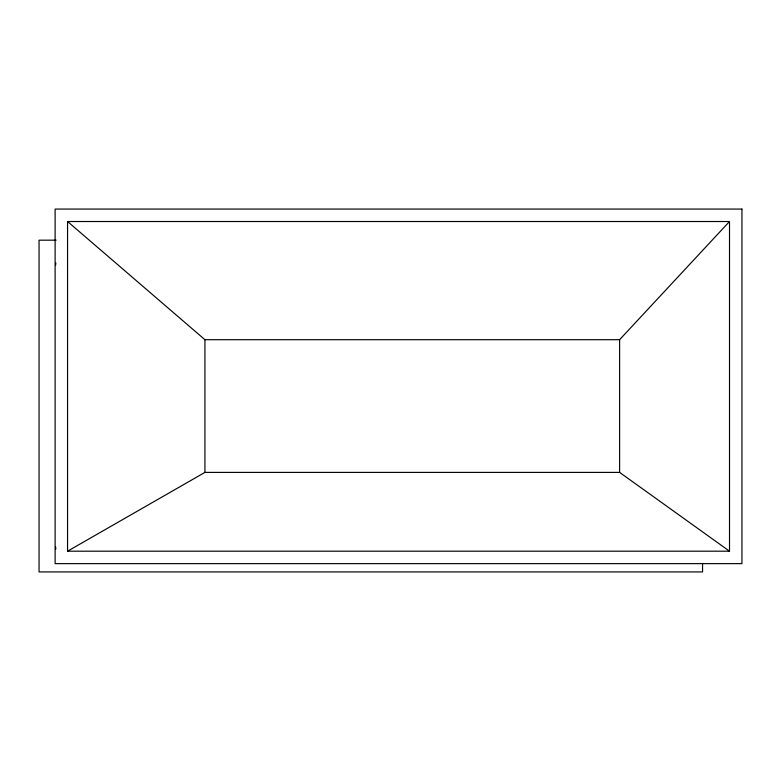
<?xml version="1.0" encoding="UTF-8"?>
<svg xmlns="http://www.w3.org/2000/svg" width="781" height="781" viewBox="0 0 781 781"><rect width="100%" height="100%" fill="white"/><g stroke="black" fill="none" stroke-linecap="round" stroke-linejoin="round"><path stroke-width="1.17" d="M729.513 551.191L619.616 472.398L619.616 339.696L729.513 221.511L67.556 221.511L67.556 551.191L729.513 551.191L729.513 221.511M67.556 551.191L204.925 472.398L619.616 472.398M56.125 240.177L39.05 240.177L39.05 571.926L702.558 571.926L702.558 563.394M67.556 221.511L204.925 339.696L619.616 339.696M204.925 339.696L204.925 472.398M55.636 265.228A8.298 8.298 0 0 1 55.881 263.07M55.871 548.994A8.298 8.298 0 0 1 55.636 546.846M741.95 209.074L55.119 209.074L55.119 563.638L741.95 563.638L741.95 209.074"/></g></svg>
